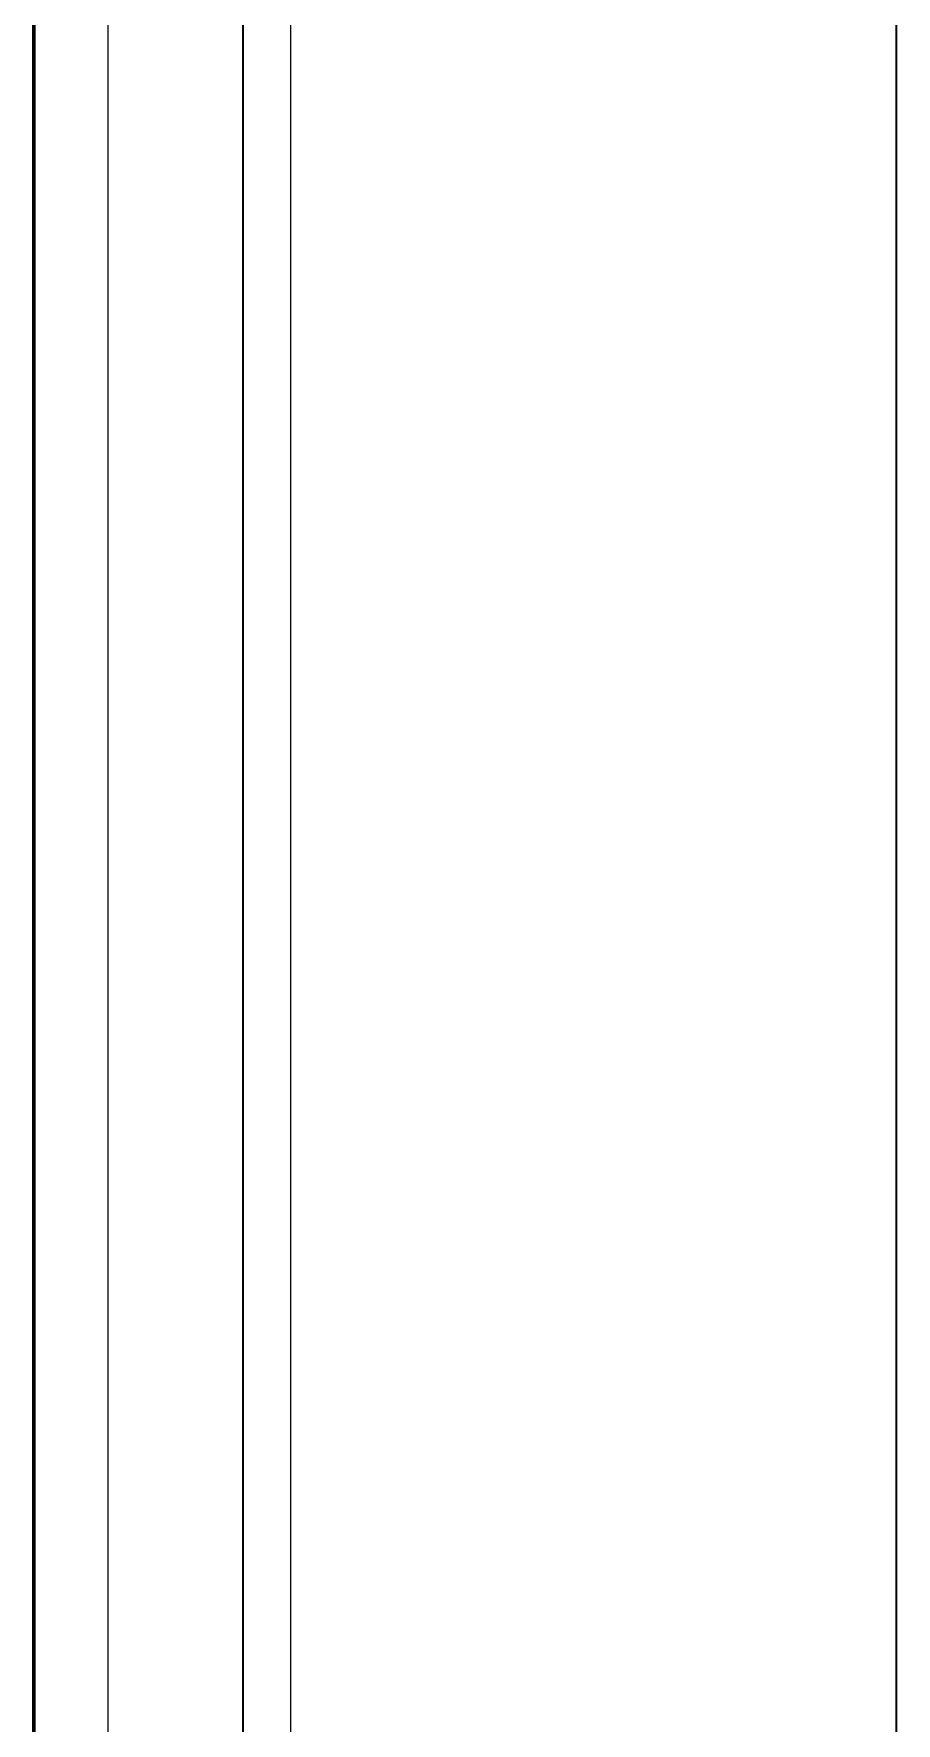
# Model space of a CAD drawing. Header units: millimetres. Extents: x 3914 to 443608, y -156176 to 78197.
# Drawn here: x 437806.4 to 438004.4, y 10365 to 10752.8 of the extents above; entities that cross this region are included whole.
import ezdxf

# ---------------------------------------------------------------- set-up
doc = ezdxf.new("R2010")
doc.units = ezdxf.units.MM
for name, color, linetype, lineweight in [('0) клиннинг', 90, 'Continuous', 60), ('A-GLAZ-1', 7, 'Continuous', 5), ('A-GLAZ-CURT-1', 7, 'Continuous', 5), ('A-GLAZ-CWMG', 7, 'Continuous', 9), ('I-WALL-1', 7, 'Continuous', 35)]:
    doc.layers.add(name, color=color, linetype=linetype, lineweight=lineweight)

# ---------------------------------------------------------------- blocks, each defined once
blk = doc.blocks.new('Прямоугольный импост - Рядовой 50х195-39561558-АР2_Фасад в А-Г копия 1')
at = {"layer": 'A-GLAZ-CWMG'}
blk.add_line((10202, 11425), (10202, 13680), dxfattribs=at)
blk = doc.blocks.new('PNS_Панель прямоугольная - Нр_Стемалит - 42 мм-39561648-АР2_Фасад в А-Г копия 1')
at = {"layer": 'A-GLAZ-1'}
for p, q in [((10219, 13690), (10219, 11415)), ((10261, 11415), (10261, 13690))]:
    blk.add_line(p, q, dxfattribs=at)

msp = doc.modelspace()

# ---------------------------------------------------------------- hatches: boundary and pattern name
at = {"layer": '0) клиннинг'}
h = msp.add_hatch(dxfattribs=at)
h.set_pattern_fill('ANSI31', color=256, scale=888)
h.paths.add_polyline_path([(437806.39, 11627.22), (427259, 11627.22), (427259, -2302.8), (435034.36, -2302.8), (435034.36, 1357.2), (433414.39, 1357.2), (433409.39, 2718.73), (434034.79, 2718.73), (434024.39, 2482.2), (437806.39, 2482.2)])

# ---------------------------------------------------------------- linework, layer by layer
msp.add_lwpolyline([(437806.39, -2302.8), (427259, -2302.8), (427259, 11627.22), (437806.39, 11627.22)], close=True, dxfattribs=at)
at = {"layer": 'I-WALL-1'}
for p, q in [((437854.39, 11477.2), (437854.39, 9097.2)), ((438004.39, 11477.2), (438004.39, 10217.2))]:
    msp.add_line(p, q, dxfattribs=at)

# ---------------------------------------------------------------- block references
at = {"layer": 'A-GLAZ-CURT-1'}
msp.add_blockref('PNS_Панель прямоугольная - Нр_Стемалит - 42 мм-39561648-АР2_Фасад в А-Г копия 1', (427604.39, -2302.8), dxfattribs=at)
at = {"layer": 'A-GLAZ-CWMG'}
msp.add_blockref('Прямоугольный импост - Рядовой 50х195-39561558-АР2_Фасад в А-Г копия 1', (427604.39, -2302.8), dxfattribs=at)

doc.saveas('drawing.dxf')
